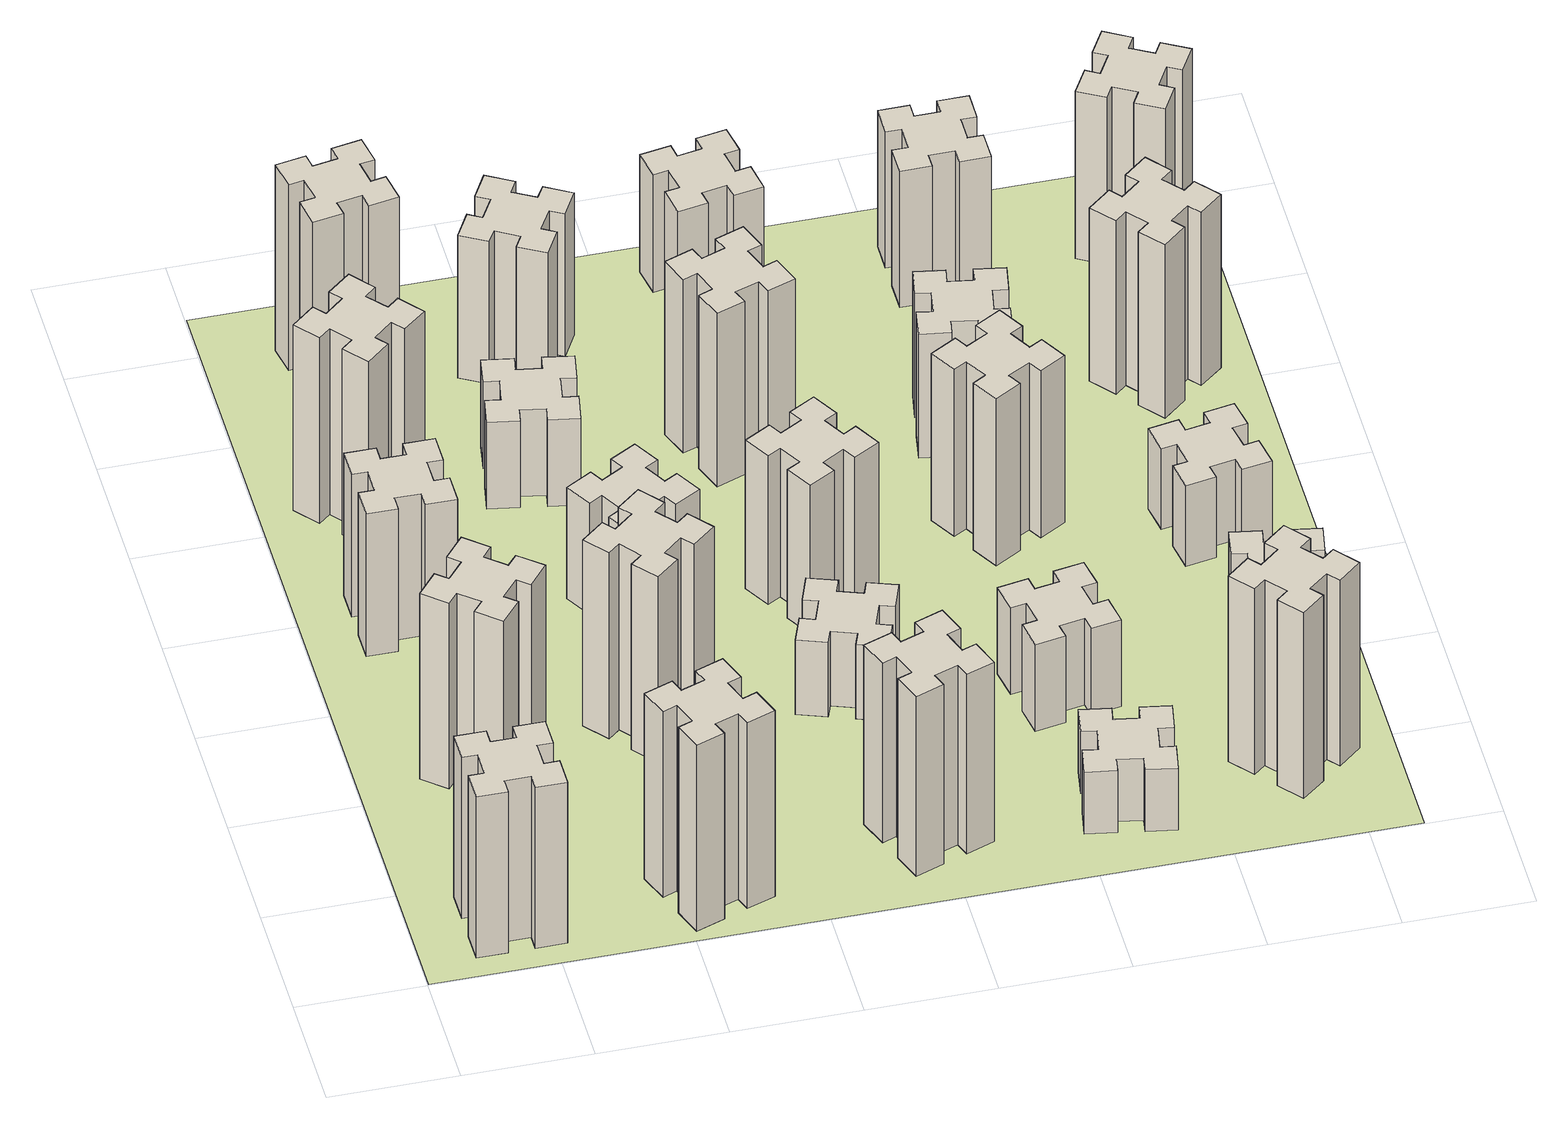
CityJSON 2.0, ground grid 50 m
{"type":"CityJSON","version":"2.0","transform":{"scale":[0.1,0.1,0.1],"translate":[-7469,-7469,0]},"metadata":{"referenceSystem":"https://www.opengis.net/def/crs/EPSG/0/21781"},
"CityObjects":{
"building1":{"type":"Building","attributes":{"class":"1000","function":"1000","usage":"1000","yearOfConstruction":2016,"roofType":"1000","measuredHeight":78,"storeysAboveGround":30,"storeysBelowGround":0},"geometry":[{"type":"Solid","lod":"1","boundaries":[[[[0,1,2,3,4,5,6,7,8,9,10,11,12,13,14,15,16,17,18,19]],[[17,16,20,21]],[[16,15,22,20]],[[15,14,23,22]],[[14,13,24,23]],[[13,12,25,24]],[[12,11,26,25]],[[11,10,27,26]],[[10,9,28,27]],[[9,8,29,28]],[[8,7,30,29]],[[7,6,31,30]],[[6,5,32,31]],[[5,4,33,32]],[[4,3,34,33]],[[3,2,35,34]],[[2,1,36,35]],[[1,0,37,36]],[[0,19,38,37]],[[19,18,39,38]],[[18,17,21,39]],[[24,25,26,27,28,29,30,31,32,33,34,35,36,37,38,39,21,20,22,23]]]]}]},
"building2":{"type":"Building","attributes":{"class":"1000","function":"1000","usage":"1000","yearOfConstruction":2016,"roofType":"1000","measuredHeight":90,"storeysAboveGround":30,"storeysBelowGround":0},"geometry":[{"type":"Solid","lod":"1","boundaries":[[[[40,41,42,43,44,45,46,47,48,49,50,51,52,53,54,55,56,57,58,59]],[[57,56,60,61]],[[56,55,62,60]],[[55,54,63,62]],[[54,53,64,63]],[[53,52,65,64]],[[52,51,66,65]],[[51,50,67,66]],[[50,49,68,67]],[[49,48,69,68]],[[48,47,70,69]],[[47,46,71,70]],[[46,45,72,71]],[[45,44,73,72]],[[44,43,74,73]],[[43,42,75,74]],[[42,41,76,75]],[[41,40,77,76]],[[40,59,78,77]],[[59,58,79,78]],[[58,57,61,79]],[[64,65,66,67,68,69,70,71,72,73,74,75,76,77,78,79,61,60,62,63]]]]}]},
"building3":{"type":"Building","attributes":{"class":"1000","function":"1000","usage":"1000","yearOfConstruction":2016,"roofType":"1000","measuredHeight":69,"storeysAboveGround":30,"storeysBelowGround":0},"geometry":[{"type":"Solid","lod":"1","boundaries":[[[[80,81,82,83,84,85,86,87,88,89,90,91,92,93,94,95,96,97,98,99]],[[97,96,100,101]],[[96,95,102,100]],[[95,94,103,102]],[[94,93,104,103]],[[93,92,105,104]],[[92,91,106,105]],[[91,90,107,106]],[[90,89,108,107]],[[89,88,109,108]],[[88,87,110,109]],[[87,86,111,110]],[[86,85,112,111]],[[85,84,113,112]],[[84,83,114,113]],[[83,82,115,114]],[[82,81,116,115]],[[81,80,117,116]],[[80,99,118,117]],[[99,98,119,118]],[[98,97,101,119]],[[104,105,106,107,108,109,110,111,112,113,114,115,116,117,118,119,101,100,102,103]]]]}]},
"building4":{"type":"Building","attributes":{"class":"1000","function":"1000","usage":"1000","yearOfConstruction":2016,"roofType":"1000","measuredHeight":90,"storeysAboveGround":30,"storeysBelowGround":0},"geometry":[{"type":"Solid","lod":"1","boundaries":[[[[120,121,122,123,124,125,126,127,128,129,130,131,132,133,134,135,136,137,138,139]],[[137,136,140,141]],[[136,135,142,140]],[[135,134,143,142]],[[134,133,144,143]],[[133,132,145,144]],[[132,131,146,145]],[[131,130,147,146]],[[130,129,148,147]],[[129,128,149,148]],[[128,127,150,149]],[[127,126,151,150]],[[126,125,152,151]],[[125,124,153,152]],[[124,123,154,153]],[[123,122,155,154]],[[122,121,156,155]],[[121,120,157,156]],[[120,139,158,157]],[[139,138,159,158]],[[138,137,141,159]],[[144,145,146,147,148,149,150,151,152,153,154,155,156,157,158,159,141,140,142,143]]]]}]},
"building5":{"type":"Building","attributes":{"class":"1000","function":"1000","usage":"1000","yearOfConstruction":2016,"roofType":"1000","measuredHeight":90,"storeysAboveGround":30,"storeysBelowGround":0},"geometry":[{"type":"Solid","lod":"1","boundaries":[[[[160,161,162,163,164,165,166,167,168,169,170,171,172,173,174,175,176,177,178,179]],[[177,176,180,181]],[[176,175,182,180]],[[175,174,183,182]],[[174,173,184,183]],[[173,172,185,184]],[[172,171,186,185]],[[171,170,187,186]],[[170,169,188,187]],[[169,168,189,188]],[[168,167,190,189]],[[167,166,191,190]],[[166,165,192,191]],[[165,164,193,192]],[[164,163,194,193]],[[163,162,195,194]],[[162,161,196,195]],[[161,160,197,196]],[[160,179,198,197]],[[179,178,199,198]],[[178,177,181,199]],[[184,185,186,187,188,189,190,191,192,193,194,195,196,197,198,199,181,180,182,183]]]]}]},
"building6":{"type":"Building","attributes":{"class":"1000","function":"1000","usage":"1000","yearOfConstruction":2016,"roofType":"1000","measuredHeight":90,"storeysAboveGround":30,"storeysBelowGround":0},"geometry":[{"type":"Solid","lod":"1","boundaries":[[[[200,201,202,203,204,205,206,207,208,209,210,211,212,213,214,215,216,217,218,219]],[[217,216,220,221]],[[216,215,222,220]],[[215,214,223,222]],[[214,213,224,223]],[[213,212,225,224]],[[212,211,226,225]],[[211,210,227,226]],[[210,209,228,227]],[[209,208,229,228]],[[208,207,230,229]],[[207,206,231,230]],[[206,205,232,231]],[[205,204,233,232]],[[204,203,234,233]],[[203,202,235,234]],[[202,201,236,235]],[[201,200,237,236]],[[200,219,238,237]],[[219,218,239,238]],[[218,217,221,239]],[[224,225,226,227,228,229,230,231,232,233,234,235,236,237,238,239,221,220,222,223]]]]}]},
"building7":{"type":"Building","attributes":{"class":"1000","function":"1000","usage":"1000","yearOfConstruction":2016,"roofType":"1000","measuredHeight":90,"storeysAboveGround":30,"storeysBelowGround":0},"geometry":[{"type":"Solid","lod":"1","boundaries":[[[[240,241,242,243,244,245,246,247,248,249,250,251,252,253,254,255,256,257,258,259]],[[257,256,260,261]],[[256,255,262,260]],[[255,254,263,262]],[[254,253,264,263]],[[253,252,265,264]],[[252,251,266,265]],[[251,250,267,266]],[[250,249,268,267]],[[249,248,269,268]],[[248,247,270,269]],[[247,246,271,270]],[[246,245,272,271]],[[245,244,273,272]],[[244,243,274,273]],[[243,242,275,274]],[[242,241,276,275]],[[241,240,277,276]],[[240,259,278,277]],[[259,258,279,278]],[[258,257,261,279]],[[264,265,266,267,268,269,270,271,272,273,274,275,276,277,278,279,261,260,262,263]]]]}]},
"building8":{"type":"Building","attributes":{"class":"1000","function":"1000","usage":"1000","yearOfConstruction":2016,"roofType":"1000","measuredHeight":54,"storeysAboveGround":30,"storeysBelowGround":0},"geometry":[{"type":"Solid","lod":"1","boundaries":[[[[280,281,282,283,284,285,286,287,288,289,290,291,292,293,294,295,296,297,298,299]],[[297,296,300,301]],[[296,295,302,300]],[[295,294,303,302]],[[294,293,304,303]],[[293,292,305,304]],[[292,291,306,305]],[[291,290,307,306]],[[290,289,308,307]],[[289,288,309,308]],[[288,287,310,309]],[[287,286,311,310]],[[286,285,312,311]],[[285,284,313,312]],[[284,283,314,313]],[[283,282,315,314]],[[282,281,316,315]],[[281,280,317,316]],[[280,299,318,317]],[[299,298,319,318]],[[298,297,301,319]],[[304,305,306,307,308,309,310,311,312,313,314,315,316,317,318,319,301,300,302,303]]]]}]},
"building9":{"type":"Building","attributes":{"class":"1000","function":"1000","usage":"1000","yearOfConstruction":2016,"roofType":"1000","measuredHeight":42,"storeysAboveGround":30,"storeysBelowGround":0},"geometry":[{"type":"Solid","lod":"1","boundaries":[[[[320,321,322,323,324,325,326,327,328,329,330,331,332,333,334,335,336,337,338,339]],[[337,336,340,341]],[[336,335,342,340]],[[335,334,343,342]],[[334,333,344,343]],[[333,332,345,344]],[[332,331,346,345]],[[331,330,347,346]],[[330,329,348,347]],[[329,328,349,348]],[[328,327,350,349]],[[327,326,351,350]],[[326,325,352,351]],[[325,324,353,352]],[[324,323,354,353]],[[323,322,355,354]],[[322,321,356,355]],[[321,320,357,356]],[[320,339,358,357]],[[339,338,359,358]],[[338,337,341,359]],[[344,345,346,347,348,349,350,351,352,353,354,355,356,357,358,359,341,340,342,343]]]]}]},
"building10":{"type":"Building","attributes":{"class":"1000","function":"1000","usage":"1000","yearOfConstruction":2016,"roofType":"1000","measuredHeight":87,"storeysAboveGround":30,"storeysBelowGround":0},"geometry":[{"type":"Solid","lod":"1","boundaries":[[[[360,361,362,363,364,365,366,367,368,369,370,371,372,373,374,375,376,377,378,379]],[[377,376,380,381]],[[376,375,382,380]],[[375,374,383,382]],[[374,373,384,383]],[[373,372,385,384]],[[372,371,386,385]],[[371,370,387,386]],[[370,369,388,387]],[[369,368,389,388]],[[368,367,390,389]],[[367,366,391,390]],[[366,365,392,391]],[[365,364,393,392]],[[364,363,394,393]],[[363,362,395,394]],[[362,361,396,395]],[[361,360,397,396]],[[360,379,398,397]],[[379,378,399,398]],[[378,377,381,399]],[[384,385,386,387,388,389,390,391,392,393,394,395,396,397,398,399,381,380,382,383]]]]}]},
"building11":{"type":"Building","attributes":{"class":"1000","function":"1000","usage":"1000","yearOfConstruction":2016,"roofType":"1000","measuredHeight":69,"storeysAboveGround":30,"storeysBelowGround":0},"geometry":[{"type":"Solid","lod":"1","boundaries":[[[[400,401,402,403,404,405,406,407,408,409,410,411,412,413,414,415,416,417,418,419]],[[417,416,420,421]],[[416,415,422,420]],[[415,414,423,422]],[[414,413,424,423]],[[413,412,425,424]],[[412,411,426,425]],[[411,410,427,426]],[[410,409,428,427]],[[409,408,429,428]],[[408,407,430,429]],[[407,406,431,430]],[[406,405,432,431]],[[405,404,433,432]],[[404,403,434,433]],[[403,402,435,434]],[[402,401,436,435]],[[401,400,437,436]],[[400,419,438,437]],[[419,418,439,438]],[[418,417,421,439]],[[424,425,426,427,428,429,430,431,432,433,434,435,436,437,438,439,421,420,422,423]]]]}]},
"building12":{"type":"Building","attributes":{"class":"1000","function":"1000","usage":"1000","yearOfConstruction":2016,"roofType":"1000","measuredHeight":36,"storeysAboveGround":30,"storeysBelowGround":0},"geometry":[{"type":"Solid","lod":"1","boundaries":[[[[440,441,442,443,444,445,446,447,448,449,450,451,452,453,454,455,456,457,458,459]],[[457,456,460,461]],[[456,455,462,460]],[[455,454,463,462]],[[454,453,464,463]],[[453,452,465,464]],[[452,451,466,465]],[[451,450,467,466]],[[450,449,468,467]],[[449,448,469,468]],[[448,447,470,469]],[[447,446,471,470]],[[446,445,472,471]],[[445,444,473,472]],[[444,443,474,473]],[[443,442,475,474]],[[442,441,476,475]],[[441,440,477,476]],[[440,459,478,477]],[[459,458,479,478]],[[458,457,461,479]],[[464,465,466,467,468,469,470,471,472,473,474,475,476,477,478,479,461,460,462,463]]]]}]},
"building13":{"type":"Building","attributes":{"class":"1000","function":"1000","usage":"1000","yearOfConstruction":2016,"roofType":"1000","measuredHeight":72,"storeysAboveGround":30,"storeysBelowGround":0},"geometry":[{"type":"Solid","lod":"1","boundaries":[[[[480,481,482,483,484,485,486,487,488,489,490,491,492,493,494,495,496,497,498,499]],[[497,496,500,501]],[[496,495,502,500]],[[495,494,503,502]],[[494,493,504,503]],[[493,492,505,504]],[[492,491,506,505]],[[491,490,507,506]],[[490,489,508,507]],[[489,488,509,508]],[[488,487,510,509]],[[487,486,511,510]],[[486,485,512,511]],[[485,484,513,512]],[[484,483,514,513]],[[483,482,515,514]],[[482,481,516,515]],[[481,480,517,516]],[[480,499,518,517]],[[499,498,519,518]],[[498,497,501,519]],[[504,505,506,507,508,509,510,511,512,513,514,515,516,517,518,519,501,500,502,503]]]]}]},
"building14":{"type":"Building","attributes":{"class":"1000","function":"1000","usage":"1000","yearOfConstruction":2016,"roofType":"1000","measuredHeight":84,"storeysAboveGround":30,"storeysBelowGround":0},"geometry":[{"type":"Solid","lod":"1","boundaries":[[[[520,521,522,523,524,525,526,527,528,529,530,531,532,533,534,535,536,537,538,539]],[[537,536,540,541]],[[536,535,542,540]],[[535,534,543,542]],[[534,533,544,543]],[[533,532,545,544]],[[532,531,546,545]],[[531,530,547,546]],[[530,529,548,547]],[[529,528,549,548]],[[528,527,550,549]],[[527,526,551,550]],[[526,525,552,551]],[[525,524,553,552]],[[524,523,554,553]],[[523,522,555,554]],[[522,521,556,555]],[[521,520,557,556]],[[520,539,558,557]],[[539,538,559,558]],[[538,537,541,559]],[[544,545,546,547,548,549,550,551,552,553,554,555,556,557,558,559,541,540,542,543]]]]}]},
"building15":{"type":"Building","attributes":{"class":"1000","function":"1000","usage":"1000","yearOfConstruction":2016,"roofType":"1000","measuredHeight":30,"storeysAboveGround":30,"storeysBelowGround":0},"geometry":[{"type":"Solid","lod":"1","boundaries":[[[[560,561,562,563,564,565,566,567,568,569,570,571,572,573,574,575,576,577,578,579]],[[577,576,580,581]],[[576,575,582,580]],[[575,574,583,582]],[[574,573,584,583]],[[573,572,585,584]],[[572,571,586,585]],[[571,570,587,586]],[[570,569,588,587]],[[569,568,589,588]],[[568,567,590,589]],[[567,566,591,590]],[[566,565,592,591]],[[565,564,593,592]],[[564,563,594,593]],[[563,562,595,594]],[[562,561,596,595]],[[561,560,597,596]],[[560,579,598,597]],[[579,578,599,598]],[[578,577,581,599]],[[584,585,586,587,588,589,590,591,592,593,594,595,596,597,598,599,581,580,582,583]]]]}]},
"building16":{"type":"Building","attributes":{"class":"1000","function":"1000","usage":"1000","yearOfConstruction":2016,"roofType":"1000","measuredHeight":57,"storeysAboveGround":30,"storeysBelowGround":0},"geometry":[{"type":"Solid","lod":"1","boundaries":[[[[600,601,602,603,604,605,606,607,608,609,610,611,612,613,614,615,616,617,618,619]],[[617,616,620,621]],[[616,615,622,620]],[[615,614,623,622]],[[614,613,624,623]],[[613,612,625,624]],[[612,611,626,625]],[[611,610,627,626]],[[610,609,628,627]],[[609,608,629,628]],[[608,607,630,629]],[[607,606,631,630]],[[606,605,632,631]],[[605,604,633,632]],[[604,603,634,633]],[[603,602,635,634]],[[602,601,636,635]],[[601,600,637,636]],[[600,619,638,637]],[[619,618,639,638]],[[618,617,621,639]],[[624,625,626,627,628,629,630,631,632,633,634,635,636,637,638,639,621,620,622,623]]]]}]},
"building17":{"type":"Building","attributes":{"class":"1000","function":"1000","usage":"1000","yearOfConstruction":2016,"roofType":"1000","measuredHeight":42,"storeysAboveGround":30,"storeysBelowGround":0},"geometry":[{"type":"Solid","lod":"1","boundaries":[[[[640,641,642,643,644,645,646,647,648,649,650,651,652,653,654,655,656,657,658,659]],[[657,656,660,661]],[[656,655,662,660]],[[655,654,663,662]],[[654,653,664,663]],[[653,652,665,664]],[[652,651,666,665]],[[651,650,667,666]],[[650,649,668,667]],[[649,648,669,668]],[[648,647,670,669]],[[647,646,671,670]],[[646,645,672,671]],[[645,644,673,672]],[[644,643,674,673]],[[643,642,675,674]],[[642,641,676,675]],[[641,640,677,676]],[[640,659,678,677]],[[659,658,679,678]],[[658,657,661,679]],[[664,665,666,667,668,669,670,671,672,673,674,675,676,677,678,679,661,660,662,663]]]]}]},
"building18":{"type":"Building","attributes":{"class":"1000","function":"1000","usage":"1000","yearOfConstruction":2016,"roofType":"1000","measuredHeight":81,"storeysAboveGround":30,"storeysBelowGround":0},"geometry":[{"type":"Solid","lod":"1","boundaries":[[[[680,681,682,683,684,685,686,687,688,689,690,691,692,693,694,695,696,697,698,699]],[[697,696,700,701]],[[696,695,702,700]],[[695,694,703,702]],[[694,693,704,703]],[[693,692,705,704]],[[692,691,706,705]],[[691,690,707,706]],[[690,689,708,707]],[[689,688,709,708]],[[688,687,710,709]],[[687,686,711,710]],[[686,685,712,711]],[[685,684,713,712]],[[684,683,714,713]],[[683,682,715,714]],[[682,681,716,715]],[[681,680,717,716]],[[680,699,718,717]],[[699,698,719,718]],[[698,697,701,719]],[[704,705,706,707,708,709,710,711,712,713,714,715,716,717,718,719,701,700,702,703]]]]}]},
"building19":{"type":"Building","attributes":{"class":"1000","function":"1000","usage":"1000","yearOfConstruction":2016,"roofType":"1000","measuredHeight":60,"storeysAboveGround":30,"storeysBelowGround":0},"geometry":[{"type":"Solid","lod":"1","boundaries":[[[[720,721,722,723,724,725,726,727,728,729,730,731,732,733,734,735,736,737,738,739]],[[737,736,740,741]],[[736,735,742,740]],[[735,734,743,742]],[[734,733,744,743]],[[733,732,745,744]],[[732,731,746,745]],[[731,730,747,746]],[[730,729,748,747]],[[729,728,749,748]],[[728,727,750,749]],[[727,726,751,750]],[[726,725,752,751]],[[725,724,753,752]],[[724,723,754,753]],[[723,722,755,754]],[[722,721,756,755]],[[721,720,757,756]],[[720,739,758,757]],[[739,738,759,758]],[[738,737,741,759]],[[744,745,746,747,748,749,750,751,752,753,754,755,756,757,758,759,741,740,742,743]]]]}]},
"building20":{"type":"Building","attributes":{"class":"1000","function":"1000","usage":"1000","yearOfConstruction":2016,"roofType":"1000","measuredHeight":90,"storeysAboveGround":30,"storeysBelowGround":0},"geometry":[{"type":"Solid","lod":"1","boundaries":[[[[760,761,762,763,764,765,766,767,768,769,770,771,772,773,774,775,776,777,778,779]],[[777,776,780,781]],[[776,775,782,780]],[[775,774,783,782]],[[774,773,784,783]],[[773,772,785,784]],[[772,771,786,785]],[[771,770,787,786]],[[770,769,788,787]],[[769,768,789,788]],[[768,767,790,789]],[[767,766,791,790]],[[766,765,792,791]],[[765,764,793,792]],[[764,763,794,793]],[[763,762,795,794]],[[762,761,796,795]],[[761,760,797,796]],[[760,779,798,797]],[[779,778,799,798]],[[778,777,781,799]],[[784,785,786,787,788,789,790,791,792,793,794,795,796,797,798,799,781,780,782,783]]]]}]},
"building21":{"type":"Building","attributes":{"class":"1000","function":"1000","usage":"1000","yearOfConstruction":2016,"roofType":"1000","measuredHeight":66,"storeysAboveGround":30,"storeysBelowGround":0},"geometry":[{"type":"Solid","lod":"1","boundaries":[[[[800,801,802,803,804,805,806,807,808,809,810,811,812,813,814,815,816,817,818,819]],[[817,816,820,821]],[[816,815,822,820]],[[815,814,823,822]],[[814,813,824,823]],[[813,812,825,824]],[[812,811,826,825]],[[811,810,827,826]],[[810,809,828,827]],[[809,808,829,828]],[[808,807,830,829]],[[807,806,831,830]],[[806,805,832,831]],[[805,804,833,832]],[[804,803,834,833]],[[803,802,835,834]],[[802,801,836,835]],[[801,800,837,836]],[[800,819,838,837]],[[819,818,839,838]],[[818,817,821,839]],[[824,825,826,827,828,829,830,831,832,833,834,835,836,837,838,839,821,820,822,823]]]]}]},
"building22":{"type":"Building","attributes":{"class":"1000","function":"1000","usage":"1000","yearOfConstruction":2016,"roofType":"1000","measuredHeight":36,"storeysAboveGround":30,"storeysBelowGround":0},"geometry":[{"type":"Solid","lod":"1","boundaries":[[[[840,841,842,843,844,845,846,847,848,849,850,851,852,853,854,855,856,857,858,859]],[[857,856,860,861]],[[856,855,862,860]],[[855,854,863,862]],[[854,853,864,863]],[[853,852,865,864]],[[852,851,866,865]],[[851,850,867,866]],[[850,849,868,867]],[[849,848,869,868]],[[848,847,870,869]],[[847,846,871,870]],[[846,845,872,871]],[[845,844,873,872]],[[844,843,874,873]],[[843,842,875,874]],[[842,841,876,875]],[[841,840,877,876]],[[840,859,878,877]],[[859,858,879,878]],[[858,857,861,879]],[[864,865,866,867,868,869,870,871,872,873,874,875,876,877,878,879,861,860,862,863]]]]}]},
"building23":{"type":"Building","attributes":{"class":"1000","function":"1000","usage":"1000","yearOfConstruction":2016,"roofType":"1000","measuredHeight":39,"storeysAboveGround":30,"storeysBelowGround":0},"geometry":[{"type":"Solid","lod":"1","boundaries":[[[[880,881,882,883,884,885,886,887,888,889,890,891,892,893,894,895,896,897,898,899]],[[897,896,900,901]],[[896,895,902,900]],[[895,894,903,902]],[[894,893,904,903]],[[893,892,905,904]],[[892,891,906,905]],[[891,890,907,906]],[[890,889,908,907]],[[889,888,909,908]],[[888,887,910,909]],[[887,886,911,910]],[[886,885,912,911]],[[885,884,913,912]],[[884,883,914,913]],[[883,882,915,914]],[[882,881,916,915]],[[881,880,917,916]],[[880,899,918,917]],[[899,898,919,918]],[[898,897,901,919]],[[904,905,906,907,908,909,910,911,912,913,914,915,916,917,918,919,901,900,902,903]]]]}]},
"building24":{"type":"Building","attributes":{"class":"1000","function":"1000","usage":"1000","yearOfConstruction":2016,"roofType":"1000","measuredHeight":84,"storeysAboveGround":30,"storeysBelowGround":0},"geometry":[{"type":"Solid","lod":"1","boundaries":[[[[920,921,922,923,924,925,926,927,928,929,930,931,932,933,934,935,936,937,938,939]],[[937,936,940,941]],[[936,935,942,940]],[[935,934,943,942]],[[934,933,944,943]],[[933,932,945,944]],[[932,931,946,945]],[[931,930,947,946]],[[930,929,948,947]],[[929,928,949,948]],[[928,927,950,949]],[[927,926,951,950]],[[926,925,952,951]],[[925,924,953,952]],[[924,923,954,953]],[[923,922,955,954]],[[922,921,956,955]],[[921,920,957,956]],[[920,939,958,957]],[[939,938,959,958]],[[938,937,941,959]],[[944,945,946,947,948,949,950,951,952,953,954,955,956,957,958,959,941,940,942,943]]]]}]},
"building25":{"type":"Building","attributes":{"class":"1000","function":"1000","usage":"1000","yearOfConstruction":2016,"roofType":"1000","measuredHeight":81,"storeysAboveGround":30,"storeysBelowGround":0},"geometry":[{"type":"Solid","lod":"1","boundaries":[[[[960,961,962,963,964,965,966,967,968,969,970,971,972,973,974,975,976,977,978,979]],[[977,976,980,981]],[[976,975,982,980]],[[975,974,983,982]],[[974,973,984,983]],[[973,972,985,984]],[[972,971,986,985]],[[971,970,987,986]],[[970,969,988,987]],[[969,968,989,988]],[[968,967,990,989]],[[967,966,991,990]],[[966,965,992,991]],[[965,964,993,992]],[[964,963,994,993]],[[963,962,995,994]],[[962,961,996,995]],[[961,960,997,996]],[[960,979,998,997]],[[979,978,999,998]],[[978,977,981,999]],[[984,985,986,987,988,989,990,991,992,993,994,995,996,997,998,999,981,980,982,983]]]]}]},
"landuse1":{"type":"LandUse","attributes":{"name":"plot1","function":"1010"},"geometry":[{"type":"MultiSurface","lod":"1","boundaries":[[[1000,1001,1002,1003]]]}]}
},
"vertices":[
[265,325,0],[265,225,0],[205,225,0],[205,105,0],[325,105,0],[325,165,0],[425,165,0],[425,105,0],[545,105,0],[545,225,0],[485,225,0],[485,325,0],[545,325,0],[545,445,0],[425,445,0],[425,385,0],[325,385,0],[325,445,0],[205,445,0],[205,325,0],[325,385,780],[325,445,780],[425,385,780],[425,445,780],[545,445,780],[545,325,780],[485,325,780],[485,225,780],[545,225,780],[545,105,780],[425,105,780],[425,165,780],[325,165,780],[325,105,780],[205,105,780],[205,225,780],[265,225,780],[265,325,780],[205,325,780],[205,445,780],
[584,1167,0],[508,1232,0],[546,1278,0],[454,1355,0],[377,1263,0],[423,1224,0],[359,1148,0],[313,1186,0],[236,1094,0],[328,1017,0],[366,1063,0],[443,999,0],[404,953,0],[496,876,0],[573,968,0],[527,1006,0],[592,1083,0],[638,1044,0],[715,1136,0],[623,1213,0],[592,1083,900],[638,1044,900],[527,1006,900],[573,968,900],[496,876,900],[404,953,900],[443,999,900],[366,1063,900],[328,1017,900],[236,1094,900],[313,1186,900],[359,1148,900],[423,1224,900],[377,1263,900],[454,1355,900],[546,1278,900],[508,1232,900],[584,1167,900],[623,1213,900],[715,1136,900],
[425,2065,0],[325,2065,0],[325,2125,0],[205,2125,0],[205,2005,0],[265,2005,0],[265,1905,0],[205,1905,0],[205,1785,0],[325,1785,0],[325,1845,0],[425,1845,0],[425,1785,0],[545,1785,0],[545,1905,0],[485,1905,0],[485,2005,0],[545,2005,0],[545,2125,0],[425,2125,0],[485,2005,690],[545,2005,690],[485,1905,690],[545,1905,690],[545,1785,690],[425,1785,690],[425,1845,690],[325,1845,690],[325,1785,690],[205,1785,690],[205,1905,690],[265,1905,690],[265,2005,690],[205,2005,690],[205,2125,690],[325,2125,690],[325,2065,690],[425,2065,690],[425,2125,690],[545,2125,690],
[492,2628,0],[427,2704,0],[473,2743,0],[396,2835,0],[304,2758,0],[343,2712,0],[266,2647,0],[228,2693,0],[136,2616,0],[213,2524,0],[259,2563,0],[323,2486,0],[277,2448,0],[354,2356,0],[446,2433,0],[408,2479,0],[484,2543,0],[523,2497,0],[615,2574,0],[538,2666,0],[484,2543,900],[523,2497,900],[408,2479,900],[446,2433,900],[354,2356,900],[277,2448,900],[323,2486,900],[259,2563,900],[213,2524,900],[136,2616,900],[228,2693,900],[266,2647,900],[343,2712,900],[304,2758,900],[396,2835,900],[473,2743,900],[427,2704,900],[492,2628,900],[538,2666,900],[615,2574,900],
[1106,155,0],[1200,189,0],[1220,133,0],[1333,174,0],[1292,287,0],[1236,266,0],[1202,360,0],[1258,380,0],[1217,493,0],[1104,452,0],[1125,396,0],[1031,362,0],[1010,418,0],[897,377,0],[939,264,0],[995,285,0],[1029,191,0],[973,170,0],[1014,57,0],[1127,99,0],[1029,191,900],[973,170,900],[995,285,900],[939,264,900],[897,377,900],[1010,418,900],[1031,362,900],[1125,396,900],[1104,452,900],[1217,493,900],[1258,380,900],[1202,360,900],[1236,266,900],[1292,287,900],[1333,174,900],[1220,133,900],[1200,189,900],[1106,155,900],[1127,99,900],[1014,57,900],
[592,3305,0],[575,3404,0],[634,3414,0],[613,3532,0],[495,3511,0],[505,3452,0],[407,3435,0],[397,3494,0],[278,3473,0],[299,3355,0],[358,3365,0],[376,3267,0],[317,3257,0],[337,3138,0],[456,3159,0],[445,3218,0],[544,3236,0],[554,3177,0],[672,3197,0],[651,3316,0],[544,3236,900],[554,3177,900],[445,3218,900],[456,3159,900],[337,3138,900],[317,3257,900],[376,3267,900],[358,3365,900],[299,3355,900],[278,3473,900],[397,3494,900],[407,3435,900],[505,3452,900],[495,3511,900],[613,3532,900],[634,3414,900],[575,3404,900],[592,3305,900],[651,3316,900],[672,3197,900],
[1083,1332,0],[1006,1267,0],[968,1313,0],[876,1236,0],[953,1144,0],[999,1183,0],[1063,1106,0],[1017,1068,0],[1094,976,0],[1186,1053,0],[1148,1099,0],[1224,1163,0],[1263,1117,0],[1355,1194,0],[1278,1286,0],[1232,1248,0],[1167,1324,0],[1213,1363,0],[1136,1455,0],[1044,1378,0],[1167,1324,900],[1213,1363,900],[1232,1248,900],[1278,1286,900],[1355,1194,900],[1263,1117,900],[1224,1163,900],[1148,1099,900],[1186,1053,900],[1094,976,900],[1017,1068,900],[1063,1106,900],[999,1183,900],[953,1144,900],[876,1236,900],[968,1313,900],[1006,1267,900],[1083,1332,900],[1044,1378,900],[1136,1455,900],
[1336,1867,0],[1286,1954,0],[1338,1984,0],[1278,2088,0],[1174,2028,0],[1204,1976,0],[1117,1926,0],[1087,1978,0],[983,1918,0],[1043,1814,0],[1095,1844,0],[1145,1757,0],[1093,1727,0],[1153,1623,0],[1257,1683,0],[1227,1735,0],[1314,1785,0],[1344,1733,0],[1448,1793,0],[1388,1897,0],[1314,1785,540],[1344,1733,540],[1227,1735,540],[1257,1683,540],[1153,1623,540],[1093,1727,540],[1145,1757,540],[1095,1844,540],[1043,1814,540],[983,1918,540],[1087,1978,540],[1117,1926,540],[1204,1976,540],[1174,2028,540],[1278,2088,540],[1338,1984,540],[1286,1954,540],[1336,1867,540],[1388,1897,540],[1448,1793,540],
[1115,2527,0],[1132,2625,0],[1191,2615,0],[1212,2733,0],[1094,2754,0],[1084,2695,0],[985,2712,0],[996,2771,0],[877,2792,0],[857,2674,0],[916,2664,0],[898,2565,0],[839,2576,0],[818,2457,0],[937,2437,0],[947,2496,0],[1045,2478,0],[1035,2419,0],[1153,2398,0],[1174,2517,0],[1045,2478,420],[1035,2419,420],[947,2496,420],[937,2437,420],[818,2457,420],[839,2576,420],[898,2565,420],[916,2664,420],[857,2674,420],[877,2792,420],[996,2771,420],[985,2712,420],[1084,2695,420],[1094,2754,420],[1212,2733,420],[1191,2615,420],[1132,2625,420],[1115,2527,420],[1174,2517,420],[1153,2398,420],
[1965,496,0],[1871,462,0],[1850,518,0],[1737,477,0],[1779,364,0],[1835,385,0],[1869,291,0],[1813,270,0],[1854,157,0],[1967,199,0],[1946,255,0],[2040,289,0],[2060,233,0],[2173,274,0],[2132,387,0],[2076,366,0],[2042,460,0],[2098,480,0],[2057,593,0],[1944,552,0],[2042,460,870],[2098,480,870],[2076,366,870],[2132,387,870],[2173,274,870],[2060,233,870],[2040,289,870],[1946,255,870],[1967,199,870],[1854,157,870],[1813,270,870],[1869,291,870],[1835,385,870],[1779,364,870],[1737,477,870],[1850,518,870],[1871,462,870],[1965,496,870],[1944,552,870],[2057,593,870],
[1186,3137,0],[1236,3224,0],[1288,3194,0],[1348,3298,0],[1244,3358,0],[1214,3306,0],[1127,3356,0],[1157,3408,0],[1053,3468,0],[993,3364,0],[1045,3334,0],[995,3247,0],[943,3277,0],[883,3173,0],[987,3113,0],[1017,3165,0],[1104,3115,0],[1074,3063,0],[1178,3003,0],[1238,3107,0],[1104,3115,690],[1074,3063,690],[1017,3165,690],[987,3113,690],[883,3173,690],[943,3277,690],[995,3247,690],[1045,3334,690],[993,3364,690],[1053,3468,690],[1157,3408,690],[1127,3356,690],[1214,3306,690],[1244,3358,690],[1348,3298,690],[1288,3194,690],[1236,3224,690],[1186,3137,690],[1238,3107,690],[1178,3003,690],
[1771,1129,0],[1865,1095,0],[1844,1039,0],[1957,997,0],[1998,1110,0],[1942,1131,0],[1976,1225,0],[2032,1204,0],[2073,1317,0],[1960,1358,0],[1940,1302,0],[1846,1336,0],[1867,1392,0],[1754,1433,0],[1713,1320,0],[1769,1300,0],[1735,1206,0],[1679,1227,0],[1637,1114,0],[1750,1073,0],[1735,1206,360],[1679,1227,360],[1769,1300,360],[1713,1320,360],[1754,1433,360],[1867,1392,360],[1846,1336,360],[1940,1302,360],[1960,1358,360],[2073,1317,360],[2032,1204,360],[1976,1225,360],[1942,1131,360],[1998,1110,360],[1957,997,360],[1844,1039,360],[1865,1095,360],[1771,1129,360],[1750,1073,360],[1637,1114,360],
[1976,1767,0],[1926,1854,0],[1978,1884,0],[1918,1988,0],[1814,1928,0],[1844,1876,0],[1757,1826,0],[1727,1878,0],[1623,1818,0],[1683,1714,0],[1735,1744,0],[1785,1657,0],[1733,1627,0],[1793,1523,0],[1897,1583,0],[1867,1635,0],[1954,1685,0],[1984,1633,0],[2088,1693,0],[2028,1797,0],[1954,1685,720],[1984,1633,720],[1867,1635,720],[1897,1583,720],[1793,1523,720],[1733,1627,720],[1785,1657,720],[1735,1744,720],[1683,1714,720],[1623,1818,720],[1727,1878,720],[1757,1826,720],[1844,1876,720],[1814,1928,720],[1918,1988,720],[1978,1884,720],[1926,1854,720],[1976,1767,720],[2028,1797,720],[2088,1693,720],
[1876,2586,0],[1842,2680,0],[1898,2700,0],[1857,2813,0],[1744,2772,0],[1765,2716,0],[1671,2682,0],[1650,2738,0],[1537,2697,0],[1579,2584,0],[1635,2605,0],[1669,2511,0],[1613,2490,0],[1654,2377,0],[1767,2419,0],[1746,2475,0],[1840,2509,0],[1860,2453,0],[1973,2494,0],[1932,2607,0],[1840,2509,840],[1860,2453,840],[1746,2475,840],[1767,2419,840],[1654,2377,840],[1613,2490,840],[1669,2511,840],[1635,2605,840],[1579,2584,840],[1537,2697,840],[1650,2738,840],[1671,2682,840],[1765,2716,840],[1744,2772,840],[1857,2813,840],[1898,2700,840],[1842,2680,840],[1876,2586,840],[1932,2607,840],[1973,2494,840],
[2596,444,0],[2578,345,0],[2519,356,0],[2498,237,0],[2617,217,0],[2627,276,0],[2725,258,0],[2715,199,0],[2833,178,0],[2854,297,0],[2795,307,0],[2812,405,0],[2871,395,0],[2892,513,0],[2774,534,0],[2764,475,0],[2665,492,0],[2676,551,0],[2557,572,0],[2537,454,0],[2665,492,300],[2676,551,300],[2764,475,300],[2774,534,300],[2892,513,300],[2871,395,300],[2812,405,300],[2795,307,300],[2854,297,300],[2833,178,300],[2715,199,300],[2725,258,300],[2627,276,300],[2617,217,300],[2498,237,300],[2519,356,300],[2578,345,300],[2596,444,300],[2537,454,300],[2557,572,300],
[1738,3465,0],[1756,3367,0],[1697,3357,0],[1717,3238,0],[1836,3259,0],[1825,3318,0],[1924,3336,0],[1934,3277,0],[2052,3297,0],[2031,3416,0],[1972,3405,0],[1955,3504,0],[2014,3514,0],[1993,3632,0],[1875,3611,0],[1885,3552,0],[1787,3535,0],[1777,3594,0],[1658,3573,0],[1679,3455,0],[1787,3535,570],[1777,3594,570],[1885,3552,570],[1875,3611,570],[1993,3632,570],[2014,3514,570],[1955,3504,570],[1972,3405,570],[2031,3416,570],[2052,3297,570],[1934,3277,570],[1924,3336,570],[1825,3318,570],[1836,3259,570],[1717,3238,570],[1697,3357,570],[1756,3367,570],[1738,3465,570],[1679,3455,570],[1658,3573,570],
[2625,1132,0],[2527,1115,0],[2517,1174,0],[2398,1153,0],[2419,1035,0],[2478,1045,0],[2496,947,0],[2437,937,0],[2457,818,0],[2576,839,0],[2565,898,0],[2664,916,0],[2674,857,0],[2792,877,0],[2771,996,0],[2712,985,0],[2695,1084,0],[2754,1094,0],[2733,1212,0],[2615,1191,0],[2695,1084,420],[2754,1094,420],[2712,985,420],[2771,996,420],[2792,877,420],[2674,857,420],[2664,916,420],[2565,898,420],[2576,839,420],[2457,818,420],[2437,937,420],[2496,947,420],[2478,1045,420],[2419,1035,420],[2398,1153,420],[2517,1174,420],[2527,1115,420],[2625,1132,420],[2615,1191,420],[2733,1212,420],
[2716,1967,0],[2666,2054,0],[2718,2084,0],[2658,2188,0],[2554,2128,0],[2584,2076,0],[2497,2026,0],[2467,2078,0],[2363,2018,0],[2423,1914,0],[2475,1944,0],[2525,1857,0],[2473,1827,0],[2533,1723,0],[2637,1783,0],[2607,1835,0],[2694,1885,0],[2724,1833,0],[2828,1893,0],[2768,1997,0],[2694,1885,810],[2724,1833,810],[2607,1835,810],[2637,1783,810],[2533,1723,810],[2473,1827,810],[2525,1857,810],[2475,1944,810],[2423,1914,810],[2363,2018,810],[2467,2078,810],[2497,2026,810],[2584,2076,810],[2554,2128,810],[2658,2188,810],[2718,2084,810],[2666,2054,810],[2716,1967,810],[2768,1997,810],[2828,1893,810],
[2496,2564,0],[2478,2465,0],[2419,2476,0],[2398,2357,0],[2517,2337,0],[2527,2396,0],[2625,2378,0],[2615,2319,0],[2733,2298,0],[2754,2417,0],[2695,2427,0],[2712,2525,0],[2771,2515,0],[2792,2633,0],[2674,2654,0],[2664,2595,0],[2565,2612,0],[2576,2671,0],[2457,2692,0],[2437,2574,0],[2565,2612,600],[2576,2671,600],[2664,2595,600],[2674,2654,600],[2792,2633,600],[2771,2515,600],[2712,2525,600],[2695,2427,600],[2754,2417,600],[2733,2298,600],[2615,2319,600],[2625,2378,600],[2527,2396,600],[2517,2337,600],[2398,2357,600],[2419,2476,600],[2478,2465,600],[2496,2564,600],[2437,2574,600],[2457,2692,600],
[3368,359,0],[3444,423,0],[3483,377,0],[3575,454,0],[3498,546,0],[3452,508,0],[3387,584,0],[3433,623,0],[3356,715,0],[3264,638,0],[3303,592,0],[3226,527,0],[3188,573,0],[3096,496,0],[3173,404,0],[3219,443,0],[3283,366,0],[3237,328,0],[3314,236,0],[3406,313,0],[3283,366,900],[3237,328,900],[3219,443,900],[3173,404,900],[3096,496,900],[3188,573,900],[3226,527,900],[3303,592,900],[3264,638,900],[3356,715,900],[3433,623,900],[3387,584,900],[3452,508,900],[3498,546,900],[3575,454,900],[3483,377,900],[3444,423,900],[3368,359,900],[3406,313,900],[3314,236,900],
[2805,3285,0],[2805,3385,0],[2865,3385,0],[2865,3505,0],[2745,3505,0],[2745,3445,0],[2645,3445,0],[2645,3505,0],[2525,3505,0],[2525,3385,0],[2585,3385,0],[2585,3285,0],[2525,3285,0],[2525,3165,0],[2645,3165,0],[2645,3225,0],[2745,3225,0],[2745,3165,0],[2865,3165,0],[2865,3285,0],[2745,3225,660],[2745,3165,660],[2645,3225,660],[2645,3165,660],[2525,3165,660],[2525,3285,660],[2585,3285,660],[2585,3385,660],[2525,3385,660],[2525,3505,660],[2645,3505,660],[2645,3445,660],[2745,3445,660],[2745,3505,660],[2865,3505,660],[2865,3385,660],[2805,3385,660],[2805,3285,660],[2865,3285,660],[2865,3165,660],
[3367,1016,0],[3465,998,0],[3455,939,0],[3573,918,0],[3594,1037,0],[3535,1047,0],[3552,1145,0],[3611,1135,0],[3632,1253,0],[3514,1274,0],[3504,1215,0],[3405,1232,0],[3416,1291,0],[3297,1312,0],[3277,1194,0],[3336,1184,0],[3318,1085,0],[3259,1096,0],[3238,977,0],[3357,957,0],[3318,1085,360],[3259,1096,360],[3336,1184,360],[3277,1194,360],[3297,1312,360],[3416,1291,360],[3405,1232,360],[3504,1215,360],[3514,1274,360],[3632,1253,360],[3611,1135,360],[3552,1145,360],[3535,1047,360],[3594,1037,360],[3573,918,360],[3455,939,360],[3465,998,360],[3367,1016,360],[3357,957,360],[3238,977,360],
[3365,1872,0],[3267,1855,0],[3257,1914,0],[3138,1893,0],[3159,1775,0],[3218,1785,0],[3236,1687,0],[3177,1677,0],[3197,1558,0],[3316,1579,0],[3305,1638,0],[3404,1656,0],[3414,1597,0],[3532,1617,0],[3511,1736,0],[3452,1725,0],[3435,1824,0],[3494,1834,0],[3473,1952,0],[3355,1931,0],[3435,1824,390],[3494,1834,390],[3452,1725,390],[3511,1736,390],[3532,1617,390],[3414,1597,390],[3404,1656,390],[3305,1638,390],[3316,1579,390],[3197,1558,390],[3177,1677,390],[3236,1687,390],[3218,1785,390],[3159,1775,390],[3138,1893,390],[3257,1914,390],[3267,1855,390],[3365,1872,390],[3355,1931,390],[3473,1952,390],
[3452,2628,0],[3387,2704,0],[3433,2743,0],[3356,2835,0],[3264,2758,0],[3303,2712,0],[3226,2647,0],[3188,2693,0],[3096,2616,0],[3173,2524,0],[3219,2563,0],[3283,2486,0],[3237,2448,0],[3314,2356,0],[3406,2433,0],[3368,2479,0],[3444,2543,0],[3483,2497,0],[3575,2574,0],[3498,2666,0],[3444,2543,840],[3483,2497,840],[3368,2479,840],[3406,2433,840],[3314,2356,840],[3237,2448,840],[3283,2486,840],[3219,2563,840],[3173,2524,840],[3096,2616,840],[3188,2693,840],[3226,2647,840],[3303,2712,840],[3264,2758,840],[3356,2835,840],[3433,2743,840],[3387,2704,840],[3452,2628,840],[3498,2666,840],[3575,2574,840],
[3337,3265,0],[3424,3215,0],[3394,3163,0],[3498,3103,0],[3558,3207,0],[3506,3237,0],[3556,3324,0],[3608,3294,0],[3668,3398,0],[3564,3458,0],[3534,3406,0],[3447,3456,0],[3477,3508,0],[3373,3568,0],[3313,3464,0],[3365,3434,0],[3315,3347,0],[3263,3377,0],[3203,3273,0],[3307,3213,0],[3315,3347,810],[3263,3377,810],[3365,3434,810],[3313,3464,810],[3373,3568,810],[3477,3508,810],[3447,3456,810],[3534,3406,810],[3564,3458,810],[3668,3398,810],[3608,3294,810],[3556,3324,810],[3506,3237,810],[3558,3207,810],[3498,3103,810],[3394,3163,810],[3424,3215,810],[3337,3265,810],[3307,3213,810],[3203,3273,810],
[5,3705,0],[3705,3705,0],[3705,5,0],[5,5,0]
]}
